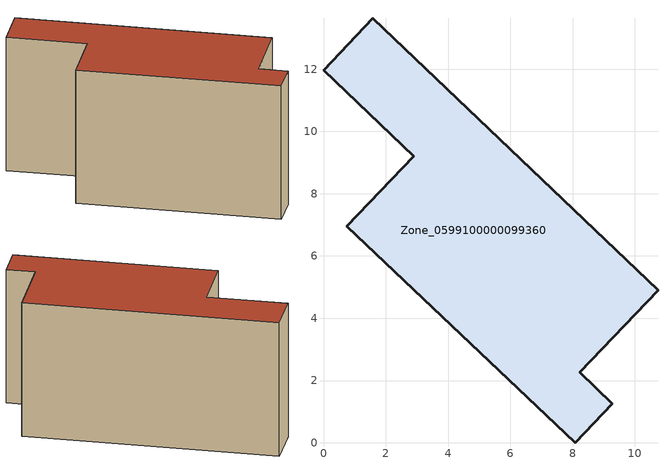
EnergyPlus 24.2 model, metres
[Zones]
Zone_0599100000099360
 floor ground (C_G): 8.08,0 0.75,6.96 2.89,9.21 0,11.97 1.58,13.64 10.74,4.9 8.23,2.26 9.28,1.26 z0
 wall outside (C_F): 8.23,2.26 10.74,4.9 1.58,13.64 0,11.97 2.89,9.21 0.75,6.96 8.08,0 9.28,1.26 8.23,2.26 z0:7.08
 roof outside (C_R): 0.75,6.96 8.08,0 9.28,1.26 8.23,2.26 10.74,4.9 1.58,13.64 0,11.97 2.89,9.21 z7.08
[BUILDING]
Pand.0599100000099360: North Axis=0; Terrain=City; Loads Convergence Tolerance Value=0.04; Temperature Convergence Tolerance Value=0.4; Solar Distribution=FullExterior; Maximum Number of Warmup Days=25; Minimum Number of Warmup Days=1
[Site:Location]
Rotterdam.The.Hague.AP_ZH_NLD Design_Conditions: Latitude=51.96; Longitude=4.45; Time Zone=1; Elevation=-4.5
[SITE:GROUNDTEMPERATURE:BUILDINGSURFACE]
18, 18, 18, 18, 18, 18, 18, 18, 18, 18, 18, 18
[MATERIAL] Thermal Absorptance=0.9; Solar Absorptance=0.7; Visible Absorptance=0.7
Name | Roughness | Thickness | Conductivity | Density | Specific Heat
G.TI.1975-1991 | MediumSmooth | 0.15 | 0.288461 | 540 | 1210
F.TI.1975-1991 | Rough | 0.3 | 0.230769 | 1920 | 840
R.TI.1975-1991 | MediumRough | 0.2 | 0.153846 | 1500 | 1000
[CONSTRUCTION]
C_G: G.TI.1975-1991
C_F: F.TI.1975-1991
C_R: R.TI.1975-1991
[ZONE]
Zone_0599100000099360: Type=1; Multiplier=1; Ceiling Height=Autocalculate; Volume=Autocalculate; Floor Area=autocalculate; Part of Total Floor Area=Yes
[ZONEINFILTRATION:DESIGNFLOWRATE]
Infil_Zone_0599100000099360: Zone or ZoneList or Space or SpaceList=Zone_0599100000099360; Schedule=AlwaysOn; Design Flow Rate Calculation Method=Flow/Area; Flow Rate per Floor Area=0.003; Constant Term Coefficient=1; Temperature Term Coefficient=0; Velocity Term Coefficient=0; Velocity Squared Term Coefficient=0
[HVACTEMPLATE:ZONE:IDEALLOADSAIRSYSTEM]
Zone_0599100000099360: Maximum Heating Supply Air Temperature=50; Minimum Cooling Supply Air Temperature=13; Maximum Heating Supply Air Humidity Ratio=0.0156; Minimum Cooling Supply Air Humidity Ratio=0.0077; Heating Limit=NoLimit; Cooling Limit=NoLimit; Dehumidification Control Type=ConstantSensibleHeatRatio; Cooling Sensible Heat Ratio=0.7; Dehumidification Setpoint=60; Humidification Control Type=None; Humidification Setpoint=30; Outdoor Air Method=None; Outdoor Air Flow Rate per Person=0.00944; Outdoor Air Flow Rate per Zone Floor Area=0; Outdoor Air Flow Rate per Zone=0; Demand Controlled Ventilation Type=None; Outdoor Air Economizer Type=NoEconomizer; Heat Recovery Type=None; Sensible Heat Recovery Effectiveness=0.7; Latent Heat Recovery Effectiveness=0.65
[ZONECONTROL:THERMOSTAT]
ThermostatControl_Zone_0599100000099360: Zone or ZoneList=Zone_0599100000099360; Control Type Schedule=DualSetpointControlType; Control 1=Thermostat_Zone_0599100000099360; Temperature Difference Between Cutout And Setpoint=0
[THERMOSTATSETPOINT:DUALSETPOINT]
Thermostat_Zone_0599100000099360: Heating Setpoint Temperature Schedule=HeatingSetpoint_Zone_0599100000099360; Cooling Setpoint Temperature Schedule=CoolingSetpoint_Zone_0599100000099360
[SCHEDULE:COMPACT]
HeatingSetpoint_Zone_0599100000099360: Through: 12/31, For: AllDays, Until: 24:00, 21
CoolingSetpoint_Zone_0599100000099360: Through: 12/31, For: AllDays, Until: 24:00, 24
DualSetpointControlType: Through: 12/31, For: AllDays, Until: 24:00, 4
AlwaysOn: Through: 12/31, For: AllDays, Until: 24:00, 1
